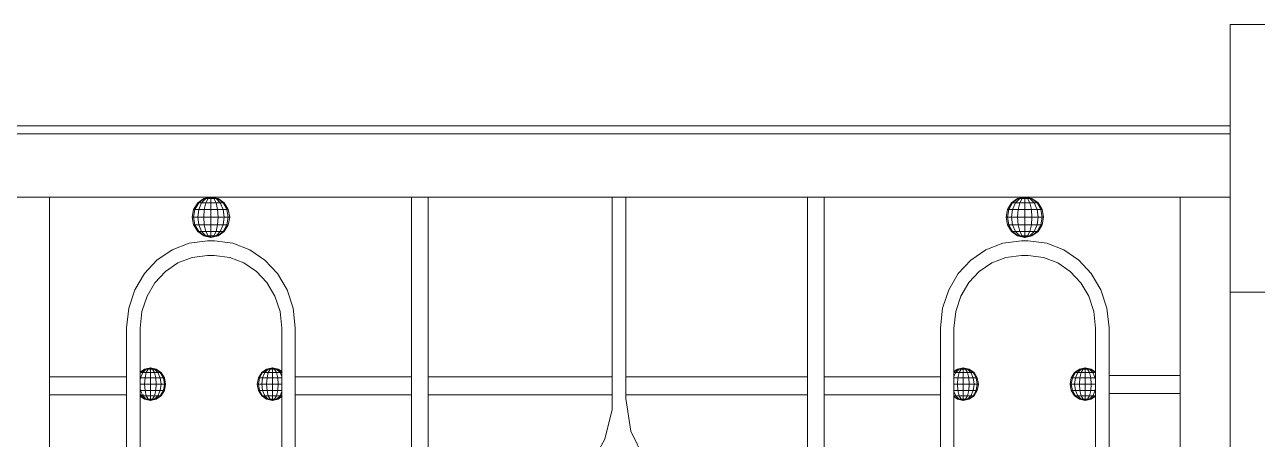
# Model space of a CAD drawing. Header units: millimetres. Extents: x 1832547 to 2001569, y -558009 to -417808.
# Drawn here: x 1984076 to 1984767, y -522876 to -522644 of the extents above; entities that cross this region are included whole.
import ezdxf

# ---------------------------------------------------------------- set-up
doc = ezdxf.new("R2010")
doc.units = ezdxf.units.MM
doc.header["$MEASUREMENT"] = 0
doc.layers.add('CA.thay 145', color=145, linetype='CONTINUOUS', lineweight=18)
doc.layers.add('CA_manh 08', color=8, linetype='CONTINUOUS', lineweight=9)

# ---------------------------------------------------------------- blocks, each defined once
blk = doc.blocks.new('f34t43')
at = {"layer": 'CA.thay 145'}
for p, q in [((1919494.85, -524712.65), (1919494.85, -524562.65)), ((1919914.85, -524562.65), (1919494.85, -524562.65)), ((1919494.85, -524712.65), (1919524.85, -524712.65))]:
    blk.add_line(p, q, dxfattribs=at)

msp = doc.modelspace()

# ---------------------------------------------------------------- linework, layer by layer
at = {"layer": 'CA_manh 08'}
for p, q in [((1984751.69, -522700.23), (1983399.41, -522700.23)), ((1984751.69, -522700.23), (1984751.69, -523473.59)), ((1983399.41, -522704.81), (1984751.69, -522704.81)), ((1984061.59, -522740.23), (1984089.51, -522740.23)), ((1984089.51, -522740.23), (1984089.51, -522841)), ((1984180.05, -522740.23), (1984089.51, -522740.23)), ((1984170.33, -522747.2), (1984172.61, -522743.53)), ((1984171.07, -522747.2), (1984173.18, -522743.53)), ((1984172.61, -522743.53), (1984176.02, -522741.09)), ((1984173.18, -522743.53), (1984172.61, -522743.53)), ((1984173.18, -522743.53), (1984176.33, -522741.09)), ((1984174.79, -522743.53), (1984173.18, -522743.53)), ((1984173.18, -522747.2), (1984174.79, -522743.53)), ((1984174.79, -522743.53), (1984177.2, -522741.09)), ((1984177.2, -522743.53), (1984174.79, -522743.53)), ((1984176.02, -522741.09), (1984180.05, -522740.23)), ((1984176.33, -522741.09), (1984176.02, -522741.09)), ((1984176.33, -522741.09), (1984180.05, -522740.23)), ((1984177.2, -522741.09), (1984176.33, -522741.09)), ((1984176.33, -522747.2), (1984177.2, -522743.53)), ((1984177.2, -522741.09), (1984180.05, -522740.23)), ((1984178.51, -522741.09), (1984177.2, -522741.09)), ((1984177.2, -522743.53), (1984178.51, -522741.09)), ((1984180.05, -522743.53), (1984177.2, -522743.53)), ((1984178.51, -522741.09), (1984180.05, -522740.23)), ((1984180.05, -522741.09), (1984178.51, -522741.09)), ((1984180.05, -522740.23), (1984180.05, -522741.09)), ((1984181.59, -522741.09), (1984180.05, -522740.23)), ((1984182.89, -522741.09), (1984180.05, -522740.23)), ((1984183.76, -522741.09), (1984180.05, -522740.23)), ((1984184.07, -522741.09), (1984180.05, -522740.23)), ((1984292.51, -522740.23), (1984180.05, -522740.23)), ((1984180.05, -522741.09), (1984181.59, -522741.09)), ((1984180.05, -522741.09), (1984180.05, -522743.53)), ((1984182.89, -522743.53), (1984180.05, -522743.53)), ((1984180.05, -522743.53), (1984180.05, -522747.2)), ((1984181.59, -522741.09), (1984182.89, -522741.09)), ((1984182.89, -522743.53), (1984181.59, -522741.09)), ((1984182.89, -522741.09), (1984183.76, -522741.09)), ((1984185.3, -522743.53), (1984182.89, -522741.09)), ((1984185.3, -522743.53), (1984182.89, -522743.53)), ((1984183.76, -522747.2), (1984182.89, -522743.53)), ((1984183.76, -522741.09), (1984184.07, -522741.09)), ((1984186.92, -522743.53), (1984183.76, -522741.09)), ((1984187.48, -522743.53), (1984184.07, -522741.09)), ((1984186.92, -522743.53), (1984185.3, -522743.53)), ((1984186.92, -522747.2), (1984185.3, -522743.53)), ((1984187.48, -522743.53), (1984186.92, -522743.53)), ((1984189.02, -522747.2), (1984186.92, -522743.53)), ((1984189.76, -522747.2), (1984187.48, -522743.53)), ((1984301.97, -522740.23), (1984292.51, -522740.23)), ((1984292.51, -522841), (1984292.51, -522740.23)), ((1984301.97, -522740.23), (1984301.97, -522841)), ((1984405.17, -522740.23), (1984301.97, -522740.23)), ((1984405.17, -522740.23), (1984412.74, -522740.23)), ((1984405.17, -522740.23), (1984405.17, -522841)), ((1984514.58, -522740.23), (1984412.74, -522740.23)), ((1984412.74, -522740.23), (1984412.74, -522841)), ((1984514.58, -522740.23), (1984524.04, -522740.23)), ((1984514.58, -522841), (1984514.58, -522740.23)), ((1984636.51, -522740.23), (1984524.04, -522740.23)), ((1984524.04, -522740.23), (1984524.04, -522841)), ((1984626.79, -522747.2), (1984629.07, -522743.53)), ((1984627.53, -522747.2), (1984629.64, -522743.53)), ((1984629.07, -522743.53), (1984632.48, -522741.09)), ((1984629.07, -522743.53), (1984629.64, -522743.53)), ((1984629.64, -522743.53), (1984632.79, -522741.09)), ((1984629.64, -522743.53), (1984631.25, -522743.53)), ((1984629.64, -522747.2), (1984631.25, -522743.53)), ((1984631.25, -522743.53), (1984633.66, -522741.09)), ((1984631.25, -522743.53), (1984633.66, -522743.53)), ((1984632.48, -522741.09), (1984636.51, -522740.23)), ((1984632.48, -522741.09), (1984632.79, -522741.09)), ((1984632.79, -522741.09), (1984636.51, -522740.23)), ((1984632.79, -522741.09), (1984633.66, -522741.09)), ((1984632.79, -522747.2), (1984633.66, -522743.53)), ((1984633.66, -522741.09), (1984636.51, -522740.23)), ((1984633.66, -522741.09), (1984634.97, -522741.09)), ((1984633.66, -522743.53), (1984634.97, -522741.09)), ((1984633.66, -522743.53), (1984636.51, -522743.53)), ((1984634.97, -522741.09), (1984636.51, -522740.23)), ((1984634.97, -522741.09), (1984636.51, -522741.09)), ((1984636.51, -522740.23), (1984636.51, -522741.09)), ((1984638.05, -522741.09), (1984636.51, -522740.23)), ((1984639.35, -522741.09), (1984636.51, -522740.23)), ((1984640.22, -522741.09), (1984636.51, -522740.23)), ((1984640.53, -522741.09), (1984636.51, -522740.23)), ((1984723.76, -522740.23), (1984636.51, -522740.23)), ((1984636.51, -522741.09), (1984638.05, -522741.09)), ((1984636.51, -522741.09), (1984636.51, -522743.53)), ((1984636.51, -522743.53), (1984639.35, -522743.53)), ((1984636.51, -522743.53), (1984636.51, -522747.2)), ((1984638.05, -522741.09), (1984639.35, -522741.09)), ((1984639.35, -522743.53), (1984638.05, -522741.09)), ((1984639.35, -522741.09), (1984640.22, -522741.09)), ((1984641.76, -522743.53), (1984639.35, -522741.09)), ((1984639.35, -522743.53), (1984641.76, -522743.53)), ((1984640.22, -522747.2), (1984639.35, -522743.53)), ((1984640.22, -522741.09), (1984640.53, -522741.09)), ((1984643.38, -522743.53), (1984640.22, -522741.09)), ((1984643.94, -522743.53), (1984640.53, -522741.09)), ((1984641.76, -522743.53), (1984643.38, -522743.53)), ((1984643.38, -522747.2), (1984641.76, -522743.53)), ((1984643.38, -522743.53), (1984643.94, -522743.53)), ((1984645.48, -522747.2), (1984643.38, -522743.53)), ((1984646.22, -522747.2), (1984643.94, -522743.53)), ((1984723.76, -522840.23), (1984723.76, -522740.23)), ((1984751.69, -522740.23), (1984723.76, -522740.23)), ((1984169.53, -522751.52), (1984170.33, -522747.2)), ((1984170.33, -522751.52), (1984169.53, -522751.52)), ((1984170.33, -522755.84), (1984169.53, -522751.52)), ((1984171.07, -522747.2), (1984170.33, -522747.2)), ((1984170.33, -522751.52), (1984171.07, -522747.2)), ((1984172.61, -522751.52), (1984170.33, -522751.52)), ((1984171.07, -522755.84), (1984170.33, -522751.52)), ((1984173.18, -522747.2), (1984171.07, -522747.2)), ((1984172.61, -522751.52), (1984173.18, -522747.2)), ((1984176.02, -522751.52), (1984172.61, -522751.52)), ((1984173.18, -522755.84), (1984172.61, -522751.52)), ((1984176.33, -522747.2), (1984173.18, -522747.2)), ((1984176.02, -522751.52), (1984176.33, -522747.2)), ((1984180.05, -522751.52), (1984176.02, -522751.52)), ((1984176.33, -522755.84), (1984176.02, -522751.52)), ((1984180.05, -522747.2), (1984176.33, -522747.2)), ((1984183.76, -522747.2), (1984180.05, -522747.2)), ((1984180.05, -522747.2), (1984180.05, -522751.52)), ((1984184.07, -522751.52), (1984180.05, -522751.52)), ((1984180.05, -522751.52), (1984180.05, -522755.84)), ((1984186.92, -522747.2), (1984183.76, -522747.2)), ((1984184.07, -522751.52), (1984183.76, -522747.2)), ((1984183.76, -522755.84), (1984184.07, -522751.52)), ((1984187.48, -522751.52), (1984184.07, -522751.52)), ((1984189.02, -522747.2), (1984186.92, -522747.2)), ((1984187.48, -522751.52), (1984186.92, -522747.2)), ((1984186.92, -522755.84), (1984187.48, -522751.52)), ((1984189.76, -522751.52), (1984187.48, -522751.52)), ((1984189.76, -522747.2), (1984189.02, -522747.2)), ((1984189.76, -522751.52), (1984189.02, -522747.2)), ((1984189.02, -522755.84), (1984189.76, -522751.52)), ((1984190.56, -522751.52), (1984189.76, -522747.2)), ((1984190.56, -522751.52), (1984189.76, -522751.52)), ((1984189.76, -522755.84), (1984190.56, -522751.52)), ((1984625.99, -522751.52), (1984626.79, -522747.2)), ((1984625.99, -522751.52), (1984626.79, -522751.52)), ((1984626.79, -522755.84), (1984625.99, -522751.52)), ((1984626.79, -522747.2), (1984627.53, -522747.2)), ((1984626.79, -522751.52), (1984627.53, -522747.2)), ((1984626.79, -522751.52), (1984629.07, -522751.52)), ((1984627.53, -522755.84), (1984626.79, -522751.52)), ((1984627.53, -522747.2), (1984629.64, -522747.2)), ((1984629.07, -522751.52), (1984629.64, -522747.2)), ((1984629.07, -522751.52), (1984632.48, -522751.52)), ((1984629.64, -522755.84), (1984629.07, -522751.52)), ((1984629.64, -522747.2), (1984632.79, -522747.2)), ((1984632.48, -522751.52), (1984632.79, -522747.2)), ((1984632.48, -522751.52), (1984636.51, -522751.52)), ((1984632.79, -522755.84), (1984632.48, -522751.52)), ((1984632.79, -522747.2), (1984636.51, -522747.2)), ((1984636.51, -522747.2), (1984640.22, -522747.2)), ((1984636.51, -522747.2), (1984636.51, -522751.52)), ((1984636.51, -522751.52), (1984640.53, -522751.52)), ((1984636.51, -522751.52), (1984636.51, -522755.84)), ((1984640.22, -522747.2), (1984643.38, -522747.2)), ((1984640.53, -522751.52), (1984640.22, -522747.2)), ((1984640.22, -522755.84), (1984640.53, -522751.52)), ((1984640.53, -522751.52), (1984643.94, -522751.52)), ((1984643.38, -522747.2), (1984645.48, -522747.2)), ((1984643.94, -522751.52), (1984643.38, -522747.2)), ((1984643.38, -522755.84), (1984643.94, -522751.52)), ((1984643.94, -522751.52), (1984646.22, -522751.52)), ((1984645.48, -522747.2), (1984646.22, -522747.2)), ((1984646.22, -522751.52), (1984645.48, -522747.2)), ((1984645.48, -522755.84), (1984646.22, -522751.52)), ((1984647.02, -522751.52), (1984646.22, -522747.2)), ((1984646.22, -522751.52), (1984647.02, -522751.52)), ((1984646.22, -522755.84), (1984647.02, -522751.52)), ((1984171.07, -522755.84), (1984170.33, -522755.84)), ((1984172.61, -522759.51), (1984170.33, -522755.84)), ((1984173.18, -522755.84), (1984171.07, -522755.84)), ((1984173.18, -522759.51), (1984171.07, -522755.84)), ((1984176.33, -522755.84), (1984173.18, -522755.84)), ((1984174.79, -522759.51), (1984173.18, -522755.84)), ((1984180.05, -522755.84), (1984176.33, -522755.84)), ((1984177.2, -522759.51), (1984176.33, -522755.84)), ((1984183.76, -522755.84), (1984180.05, -522755.84)), ((1984180.05, -522755.84), (1984180.05, -522759.51)), ((1984182.89, -522759.51), (1984183.76, -522755.84)), ((1984186.92, -522755.84), (1984183.76, -522755.84)), ((1984185.3, -522759.51), (1984186.92, -522755.84)), ((1984189.02, -522755.84), (1984186.92, -522755.84)), ((1984186.92, -522759.51), (1984189.02, -522755.84)), ((1984187.48, -522759.51), (1984189.76, -522755.84)), ((1984189.76, -522755.84), (1984189.02, -522755.84)), ((1984626.79, -522755.84), (1984627.53, -522755.84)), ((1984629.07, -522759.51), (1984626.79, -522755.84)), ((1984627.53, -522755.84), (1984629.64, -522755.84)), ((1984629.64, -522759.51), (1984627.53, -522755.84)), ((1984629.64, -522755.84), (1984632.79, -522755.84)), ((1984631.25, -522759.51), (1984629.64, -522755.84)), ((1984632.79, -522755.84), (1984636.51, -522755.84)), ((1984633.66, -522759.51), (1984632.79, -522755.84)), ((1984636.51, -522755.84), (1984640.22, -522755.84)), ((1984636.51, -522755.84), (1984636.51, -522759.51)), ((1984639.35, -522759.51), (1984640.22, -522755.84)), ((1984640.22, -522755.84), (1984643.38, -522755.84)), ((1984641.76, -522759.51), (1984643.38, -522755.84)), ((1984643.38, -522755.84), (1984645.48, -522755.84)), ((1984643.38, -522759.51), (1984645.48, -522755.84)), ((1984643.94, -522759.51), (1984646.22, -522755.84)), ((1984645.48, -522755.84), (1984646.22, -522755.84)), ((1984167.76, -522766.14), (1984158.2, -522769.81)), ((1984178.16, -522764.85), (1984167.76, -522766.14)), ((1984173.18, -522759.51), (1984172.61, -522759.51)), ((1984176.02, -522761.96), (1984172.61, -522759.51)), ((1984174.79, -522759.51), (1984173.18, -522759.51)), ((1984176.33, -522761.96), (1984173.18, -522759.51)), ((1984177.2, -522759.51), (1984174.79, -522759.51)), ((1984177.2, -522761.96), (1984174.79, -522759.51)), ((1984176.33, -522761.96), (1984176.02, -522761.96)), ((1984180.05, -522762.82), (1984176.02, -522761.96)), ((1984177.2, -522761.96), (1984176.33, -522761.96)), ((1984180.05, -522762.82), (1984176.33, -522761.96)), ((1984180.05, -522759.51), (1984177.2, -522759.51)), ((1984178.51, -522761.96), (1984177.2, -522759.51)), ((1984178.51, -522761.96), (1984177.2, -522761.96)), ((1984180.05, -522762.82), (1984177.2, -522761.96)), ((1984181.94, -522764.85), (1984178.16, -522764.85)), ((1984180.05, -522761.96), (1984178.51, -522761.96)), ((1984180.05, -522762.82), (1984178.51, -522761.96)), ((1984182.89, -522759.51), (1984180.05, -522759.51)), ((1984180.05, -522759.51), (1984180.05, -522761.96)), ((1984181.59, -522761.96), (1984180.05, -522761.96)), ((1984180.05, -522761.96), (1984180.05, -522762.82)), ((1984180.05, -522762.82), (1984184.07, -522761.96)), ((1984180.05, -522762.82), (1984183.76, -522761.96)), ((1984180.05, -522762.82), (1984182.89, -522761.96)), ((1984180.05, -522762.82), (1984181.59, -522761.96)), ((1984181.59, -522761.96), (1984182.89, -522759.51)), ((1984182.89, -522761.96), (1984181.59, -522761.96)), ((1984192.35, -522766.14), (1984181.94, -522764.85)), ((1984185.3, -522759.51), (1984182.89, -522759.51)), ((1984182.89, -522761.96), (1984185.3, -522759.51)), ((1984183.76, -522761.96), (1984182.89, -522761.96)), ((1984183.76, -522761.96), (1984186.92, -522759.51)), ((1984183.76, -522761.96), (1984184.07, -522761.96)), ((1984184.07, -522761.96), (1984187.48, -522759.51)), ((1984186.92, -522759.51), (1984185.3, -522759.51)), ((1984187.48, -522759.51), (1984186.92, -522759.51)), ((1984201.9, -522769.81), (1984192.35, -522766.14)), ((1984614.65, -522769.81), (1984624.21, -522766.14)), ((1984624.21, -522766.14), (1984634.61, -522764.85)), ((1984629.64, -522759.51), (1984629.07, -522759.51)), ((1984632.48, -522761.96), (1984629.07, -522759.51)), ((1984629.64, -522759.51), (1984631.25, -522759.51)), ((1984632.79, -522761.96), (1984629.64, -522759.51)), ((1984631.25, -522759.51), (1984633.66, -522759.51)), ((1984633.66, -522761.96), (1984631.25, -522759.51)), ((1984632.48, -522761.96), (1984632.79, -522761.96)), ((1984636.51, -522762.82), (1984632.48, -522761.96)), ((1984632.79, -522761.96), (1984633.66, -522761.96)), ((1984636.51, -522762.82), (1984632.79, -522761.96)), ((1984633.66, -522759.51), (1984636.51, -522759.51)), ((1984634.97, -522761.96), (1984633.66, -522759.51)), ((1984633.66, -522761.96), (1984634.97, -522761.96)), ((1984636.51, -522762.82), (1984633.66, -522761.96)), ((1984634.61, -522764.85), (1984638.39, -522764.85)), ((1984634.97, -522761.96), (1984636.51, -522761.96)), ((1984636.51, -522762.82), (1984634.97, -522761.96)), ((1984636.51, -522759.51), (1984639.35, -522759.51)), ((1984636.51, -522759.51), (1984636.51, -522761.96)), ((1984636.51, -522761.96), (1984638.05, -522761.96)), ((1984636.51, -522762.82), (1984638.05, -522761.96)), ((1984636.51, -522761.96), (1984636.51, -522762.82)), ((1984636.51, -522762.82), (1984639.35, -522761.96)), ((1984636.51, -522762.82), (1984640.22, -522761.96)), ((1984636.51, -522762.82), (1984640.53, -522761.96)), ((1984638.05, -522761.96), (1984639.35, -522759.51)), ((1984638.05, -522761.96), (1984639.35, -522761.96)), ((1984638.39, -522764.85), (1984648.79, -522766.14)), ((1984639.35, -522759.51), (1984641.76, -522759.51)), ((1984639.35, -522761.96), (1984641.76, -522759.51)), ((1984639.35, -522761.96), (1984640.22, -522761.96)), ((1984640.22, -522761.96), (1984643.38, -522759.51)), ((1984640.22, -522761.96), (1984640.53, -522761.96)), ((1984640.53, -522761.96), (1984643.94, -522759.51)), ((1984641.76, -522759.51), (1984643.38, -522759.51)), ((1984643.38, -522759.51), (1984643.94, -522759.51)), ((1984648.79, -522766.14), (1984658.35, -522769.81)), ((1984158.2, -522769.81), (1984149.77, -522775.57)), ((1984169.51, -522774.06), (1984178.19, -522772.98)), ((1984178.19, -522772.98), (1984181.91, -522772.98)), ((1984181.91, -522772.98), (1984190.59, -522774.06)), ((1984210.33, -522775.57), (1984201.9, -522769.81)), ((1984606.22, -522775.57), (1984614.65, -522769.81)), ((1984634.64, -522772.98), (1984625.97, -522774.06)), ((1984638.36, -522772.98), (1984634.64, -522772.98)), ((1984647.04, -522774.06), (1984638.36, -522772.98)), ((1984658.35, -522769.81), (1984666.78, -522775.57)), ((1984149.77, -522775.57), (1984142.74, -522783.13)), ((1984154.51, -522781.92), (1984161.54, -522777.12)), ((1984161.54, -522777.12), (1984169.51, -522774.06)), ((1984190.59, -522774.06), (1984198.55, -522777.12)), ((1984198.55, -522777.12), (1984205.58, -522781.92)), ((1984217.36, -522783.13), (1984210.33, -522775.57)), ((1984599.19, -522783.13), (1984606.22, -522775.57)), ((1984618, -522777.12), (1984610.97, -522781.92)), ((1984625.97, -522774.06), (1984618, -522777.12)), ((1984655.01, -522777.12), (1984647.04, -522774.06)), ((1984662.04, -522781.92), (1984655.01, -522777.12)), ((1984666.78, -522775.57), (1984673.81, -522783.13)), ((1984142.74, -522783.13), (1984137.38, -522792.18)), ((1984148.65, -522788.23), (1984154.51, -522781.92)), ((1984205.58, -522781.92), (1984211.45, -522788.22)), ((1984222.72, -522792.18), (1984217.36, -522783.13)), ((1984593.83, -522792.18), (1984599.19, -522783.13)), ((1984610.97, -522781.92), (1984605.1, -522788.22)), ((1984667.9, -522788.23), (1984662.04, -522781.92)), ((1984673.81, -522783.13), (1984679.17, -522792.18)), ((1984137.38, -522792.18), (1984133.96, -522802.45)), ((1984144.18, -522795.78), (1984148.65, -522788.23)), ((1984211.45, -522788.22), (1984215.92, -522795.77)), ((1984226.14, -522802.45), (1984222.72, -522792.18)), ((1984590.41, -522802.45), (1984593.83, -522792.18)), ((1984605.1, -522788.22), (1984600.63, -522795.77)), ((1984672.38, -522795.78), (1984667.9, -522788.23)), ((1984679.17, -522792.18), (1984682.59, -522802.45)), ((1984141.33, -522804.34), (1984144.18, -522795.78)), ((1984215.92, -522795.77), (1984218.78, -522804.33)), ((1984600.63, -522795.77), (1984597.78, -522804.33)), ((1984675.23, -522804.34), (1984672.38, -522795.78)), ((1984133.96, -522802.45), (1984132.76, -522813.62)), ((1984140.33, -522813.65), (1984141.33, -522804.34)), ((1984218.78, -522804.33), (1984219.78, -522813.65)), ((1984227.34, -522813.62), (1984226.14, -522802.45)), ((1984589.21, -522813.62), (1984590.41, -522802.45)), ((1984597.78, -522804.33), (1984596.77, -522813.65)), ((1984676.23, -522813.65), (1984675.23, -522804.34)), ((1984682.59, -522802.45), (1984683.79, -522813.62)), ((1984132.76, -522841), (1984132.76, -522813.62)), ((1984140.33, -522813.65), (1984140.33, -522838.46)), ((1984219.78, -522838.1), (1984219.78, -522813.65)), ((1984227.34, -522813.62), (1984227.34, -522841)), ((1984589.21, -522841), (1984589.21, -522813.62)), ((1984596.77, -522813.65), (1984596.77, -522838.1)), ((1984676.23, -522838.46), (1984676.23, -522813.65)), ((1984683.79, -522813.62), (1984683.79, -522840.23)), ((1984132.76, -522841), (1984089.51, -522841)), ((1984089.51, -522851.16), (1984089.51, -522841)), ((1984132.76, -522841), (1984132.76, -522851.16)), ((1984140.33, -522838.46), (1984142.82, -522836.67)), ((1984140.33, -522838.65), (1984140.33, -522838.46)), ((1984140.52, -522838.65), (1984140.33, -522838.65)), ((1984140.33, -522838.99), (1984140.52, -522838.65)), ((1984140.33, -522838.99), (1984140.33, -522838.65)), ((1984140.33, -522841), (1984140.33, -522838.99)), ((1984140.44, -522841), (1984140.33, -522841)), ((1984140.33, -522841.62), (1984140.33, -522841)), ((1984140.52, -522841.62), (1984140.33, -522841.62)), ((1984140.33, -522843.09), (1984140.52, -522841.62)), ((1984140.33, -522843.09), (1984140.33, -522841.62)), ((1984140.52, -522838.65), (1984143.07, -522836.67)), ((1984141.82, -522838.65), (1984140.52, -522838.65)), ((1984140.52, -522841.62), (1984141.82, -522838.65)), ((1984143.07, -522841.62), (1984140.52, -522841.62)), ((1984141.82, -522838.65), (1984143.78, -522836.67)), ((1984143.78, -522838.65), (1984141.82, -522838.65)), ((1984142.82, -522836.67), (1984146.08, -522835.97)), ((1984143.07, -522836.67), (1984142.82, -522836.67)), ((1984142.82, -522845.12), (1984143.07, -522841.62)), ((1984143.07, -522836.67), (1984146.08, -522835.97)), ((1984143.78, -522836.67), (1984143.07, -522836.67)), ((1984143.07, -522841.62), (1984143.78, -522838.65)), ((1984146.08, -522841.62), (1984143.07, -522841.62)), ((1984143.78, -522836.67), (1984146.08, -522835.97)), ((1984144.83, -522836.67), (1984143.78, -522836.67)), ((1984143.78, -522838.65), (1984144.83, -522836.67)), ((1984146.08, -522838.65), (1984143.78, -522838.65)), ((1984144.83, -522836.67), (1984146.08, -522835.97)), ((1984146.08, -522836.67), (1984144.83, -522836.67)), ((1984146.08, -522835.97), (1984146.08, -522836.67)), ((1984147.33, -522836.67), (1984146.08, -522835.97)), ((1984149.34, -522836.67), (1984146.08, -522835.97)), ((1984149.09, -522836.67), (1984146.08, -522835.97)), ((1984148.38, -522836.67), (1984146.08, -522835.97)), ((1984146.08, -522836.67), (1984147.33, -522836.67)), ((1984146.08, -522836.67), (1984146.08, -522838.65)), ((1984148.38, -522838.65), (1984146.08, -522838.65)), ((1984146.08, -522838.65), (1984146.08, -522841.62)), ((1984149.09, -522841.62), (1984146.08, -522841.62)), ((1984146.08, -522841.62), (1984146.08, -522845.12)), ((1984148.38, -522836.67), (1984147.33, -522836.67)), ((1984148.38, -522838.65), (1984147.33, -522836.67)), ((1984149.09, -522836.67), (1984148.38, -522836.67)), ((1984150.34, -522838.65), (1984148.38, -522836.67)), ((1984150.34, -522838.65), (1984148.38, -522838.65)), ((1984149.09, -522841.62), (1984148.38, -522838.65)), ((1984149.34, -522836.67), (1984149.09, -522836.67)), ((1984151.64, -522838.65), (1984149.09, -522836.67)), ((1984151.64, -522841.62), (1984149.09, -522841.62)), ((1984149.34, -522845.12), (1984149.09, -522841.62)), ((1984152.1, -522838.65), (1984149.34, -522836.67)), ((1984151.64, -522838.65), (1984150.34, -522838.65)), ((1984151.64, -522841.62), (1984150.34, -522838.65)), ((1984151.64, -522838.65), (1984152.1, -522838.65)), ((1984153.35, -522841.62), (1984151.64, -522838.65)), ((1984153.35, -522841.62), (1984151.64, -522841.62)), ((1984152.1, -522845.12), (1984151.64, -522841.62)), ((1984153.94, -522841.62), (1984152.1, -522838.65)), ((1984153.94, -522841.62), (1984153.35, -522841.62)), ((1984153.94, -522845.12), (1984153.35, -522841.62)), ((1984154.59, -522845.12), (1984153.94, -522841.62)), ((1984206.01, -522845.12), (1984206.66, -522841.62)), ((1984206.66, -522841.62), (1984208.5, -522838.65)), ((1984207.26, -522841.62), (1984206.66, -522841.62)), ((1984206.66, -522845.12), (1984207.26, -522841.62)), ((1984207.26, -522841.62), (1984208.96, -522838.65)), ((1984208.96, -522841.62), (1984207.26, -522841.62)), ((1984208.5, -522838.65), (1984211.27, -522836.67)), ((1984208.96, -522838.65), (1984208.5, -522838.65)), ((1984208.5, -522845.12), (1984208.96, -522841.62)), ((1984208.96, -522838.65), (1984211.51, -522836.67)), ((1984210.27, -522838.65), (1984208.96, -522838.65)), ((1984208.96, -522841.62), (1984210.27, -522838.65)), ((1984211.51, -522841.62), (1984208.96, -522841.62)), ((1984210.27, -522838.65), (1984212.22, -522836.67)), ((1984212.22, -522838.65), (1984210.27, -522838.65)), ((1984211.27, -522836.67), (1984214.52, -522835.97)), ((1984211.51, -522836.67), (1984211.27, -522836.67)), ((1984211.27, -522845.12), (1984211.51, -522841.62)), ((1984211.51, -522836.67), (1984214.52, -522835.97)), ((1984212.22, -522836.67), (1984211.51, -522836.67)), ((1984211.51, -522841.62), (1984212.22, -522838.65)), ((1984214.52, -522841.62), (1984211.51, -522841.62)), ((1984212.22, -522836.67), (1984214.52, -522835.97)), ((1984213.28, -522836.67), (1984212.22, -522836.67)), ((1984212.22, -522838.65), (1984213.28, -522836.67)), ((1984214.52, -522838.65), (1984212.22, -522838.65)), ((1984213.28, -522836.67), (1984214.52, -522835.97)), ((1984214.52, -522836.67), (1984213.28, -522836.67)), ((1984214.52, -522835.97), (1984214.52, -522836.67)), ((1984215.77, -522836.67), (1984214.52, -522835.97)), ((1984217.78, -522836.67), (1984214.52, -522835.97)), ((1984217.53, -522836.67), (1984214.52, -522835.97)), ((1984216.83, -522836.67), (1984214.52, -522835.97)), ((1984214.52, -522836.67), (1984215.77, -522836.67)), ((1984214.52, -522836.67), (1984214.52, -522838.65)), ((1984216.83, -522838.65), (1984214.52, -522838.65)), ((1984214.52, -522838.65), (1984214.52, -522841.62)), ((1984217.53, -522841.62), (1984214.52, -522841.62)), ((1984214.52, -522841.62), (1984214.52, -522845.12)), ((1984216.83, -522836.67), (1984215.77, -522836.67)), ((1984216.83, -522838.65), (1984215.77, -522836.67)), ((1984217.53, -522836.67), (1984216.83, -522836.67)), ((1984218.78, -522838.65), (1984216.83, -522836.67)), ((1984218.78, -522838.65), (1984216.83, -522838.65)), ((1984217.53, -522841.62), (1984216.83, -522838.65)), ((1984217.78, -522836.67), (1984217.53, -522836.67)), ((1984219.78, -522838.41), (1984217.53, -522836.67)), ((1984219.78, -522841.62), (1984217.53, -522841.62)), ((1984217.78, -522845.12), (1984217.53, -522841.62)), ((1984219.78, -522838.1), (1984217.78, -522836.67)), ((1984219.78, -522838.65), (1984218.78, -522838.65)), ((1984219.78, -522840.92), (1984218.78, -522838.65)), ((1984219.78, -522838.41), (1984219.78, -522838.1)), ((1984219.78, -522838.41), (1984219.78, -522838.65)), ((1984219.78, -522838.65), (1984219.78, -522840.92)), ((1984219.78, -522840.92), (1984219.78, -522841.62)), ((1984219.78, -522841.62), (1984219.78, -522845.12)), ((1984292.51, -522841), (1984227.34, -522841)), ((1984227.34, -522841), (1984227.34, -522851.16)), ((1984292.51, -522841), (1984292.51, -522851.16)), ((1984405.17, -522841), (1984301.97, -522841)), ((1984301.97, -522851.16), (1984301.97, -522841)), ((1984405.17, -522851.16), (1984405.17, -522841)), ((1984514.58, -522841), (1984412.74, -522841)), ((1984412.74, -522841), (1984412.74, -522851.16)), ((1984514.58, -522851.16), (1984514.58, -522841)), ((1984589.21, -522841), (1984524.04, -522841)), ((1984524.04, -522841), (1984524.04, -522851.16)), ((1984589.21, -522851.16), (1984589.21, -522841)), ((1984596.77, -522838.41), (1984599.02, -522836.67)), ((1984596.77, -522838.1), (1984598.77, -522836.67)), ((1984596.77, -522838.1), (1984596.77, -522838.41)), ((1984596.77, -522838.41), (1984596.77, -522838.65)), ((1984596.77, -522838.65), (1984597.77, -522838.65)), ((1984596.77, -522840.92), (1984597.77, -522838.65)), ((1984596.77, -522838.65), (1984596.77, -522840.92)), ((1984596.77, -522840.92), (1984596.77, -522841.62)), ((1984596.77, -522841.62), (1984599.02, -522841.62)), ((1984596.77, -522841.62), (1984596.77, -522845.12)), ((1984597.77, -522838.65), (1984599.72, -522836.67)), ((1984597.77, -522838.65), (1984599.72, -522838.65)), ((1984598.77, -522836.67), (1984602.03, -522835.97)), ((1984599.02, -522836.67), (1984598.77, -522836.67)), ((1984598.77, -522845.12), (1984599.02, -522841.62)), ((1984599.02, -522836.67), (1984602.03, -522835.97)), ((1984599.02, -522836.67), (1984599.72, -522836.67)), ((1984599.02, -522841.62), (1984599.72, -522838.65)), ((1984599.02, -522841.62), (1984602.03, -522841.62)), ((1984599.72, -522836.67), (1984602.03, -522835.97)), ((1984599.72, -522836.67), (1984600.78, -522836.67)), ((1984599.72, -522838.65), (1984600.78, -522836.67)), ((1984599.72, -522838.65), (1984602.03, -522838.65)), ((1984600.78, -522836.67), (1984602.03, -522835.97)), ((1984600.78, -522836.67), (1984602.03, -522836.67)), ((1984602.03, -522835.97), (1984602.03, -522836.67)), ((1984603.27, -522836.67), (1984602.03, -522835.97)), ((1984604.33, -522836.67), (1984602.03, -522835.97)), ((1984605.04, -522836.67), (1984602.03, -522835.97)), ((1984605.29, -522836.67), (1984602.03, -522835.97)), ((1984602.03, -522836.67), (1984603.27, -522836.67)), ((1984602.03, -522836.67), (1984602.03, -522838.65)), ((1984602.03, -522838.65), (1984604.33, -522838.65)), ((1984602.03, -522838.65), (1984602.03, -522841.62)), ((1984602.03, -522841.62), (1984605.04, -522841.62)), ((1984602.03, -522841.62), (1984602.03, -522845.12)), ((1984603.27, -522836.67), (1984604.33, -522836.67)), ((1984604.33, -522838.65), (1984603.27, -522836.67)), ((1984604.33, -522836.67), (1984605.04, -522836.67)), ((1984606.28, -522838.65), (1984604.33, -522836.67)), ((1984604.33, -522838.65), (1984606.28, -522838.65)), ((1984605.04, -522841.62), (1984604.33, -522838.65)), ((1984605.04, -522836.67), (1984605.29, -522836.67)), ((1984607.59, -522838.65), (1984605.04, -522836.67)), ((1984605.04, -522841.62), (1984607.59, -522841.62)), ((1984605.29, -522845.12), (1984605.04, -522841.62)), ((1984608.05, -522838.65), (1984605.29, -522836.67)), ((1984606.28, -522838.65), (1984607.59, -522838.65)), ((1984607.59, -522841.62), (1984606.28, -522838.65)), ((1984607.59, -522838.65), (1984608.05, -522838.65)), ((1984609.29, -522841.62), (1984607.59, -522838.65)), ((1984607.59, -522841.62), (1984609.29, -522841.62)), ((1984608.05, -522845.12), (1984607.59, -522841.62)), ((1984609.89, -522841.62), (1984608.05, -522838.65)), ((1984609.29, -522841.62), (1984609.89, -522841.62)), ((1984609.89, -522845.12), (1984609.29, -522841.62)), ((1984610.54, -522845.12), (1984609.89, -522841.62)), ((1984661.96, -522845.12), (1984662.61, -522841.62)), ((1984662.61, -522841.62), (1984664.45, -522838.65)), ((1984662.61, -522841.62), (1984663.21, -522841.62)), ((1984662.61, -522845.12), (1984663.21, -522841.62)), ((1984663.21, -522841.62), (1984664.91, -522838.65)), ((1984663.21, -522841.62), (1984664.91, -522841.62)), ((1984664.45, -522838.65), (1984667.21, -522836.67)), ((1984664.45, -522838.65), (1984664.91, -522838.65)), ((1984664.45, -522845.12), (1984664.91, -522841.62)), ((1984664.91, -522838.65), (1984667.46, -522836.67)), ((1984664.91, -522838.65), (1984666.22, -522838.65)), ((1984664.91, -522841.62), (1984666.22, -522838.65)), ((1984664.91, -522841.62), (1984667.46, -522841.62)), ((1984666.22, -522838.65), (1984668.17, -522836.67)), ((1984666.22, -522838.65), (1984668.17, -522838.65)), ((1984667.21, -522836.67), (1984670.47, -522835.97)), ((1984667.46, -522836.67), (1984667.21, -522836.67)), ((1984667.21, -522845.12), (1984667.46, -522841.62)), ((1984667.46, -522836.67), (1984670.47, -522835.97)), ((1984667.46, -522836.67), (1984668.17, -522836.67)), ((1984667.46, -522841.62), (1984668.17, -522838.65)), ((1984667.46, -522841.62), (1984670.47, -522841.62)), ((1984668.17, -522836.67), (1984670.47, -522835.97)), ((1984668.17, -522836.67), (1984669.23, -522836.67)), ((1984668.17, -522838.65), (1984669.23, -522836.67)), ((1984668.17, -522838.65), (1984670.47, -522838.65)), ((1984669.23, -522836.67), (1984670.47, -522835.97)), ((1984669.23, -522836.67), (1984670.47, -522836.67)), ((1984670.47, -522835.97), (1984670.47, -522836.67)), ((1984671.72, -522836.67), (1984670.47, -522835.97)), ((1984672.78, -522836.67), (1984670.47, -522835.97)), ((1984673.48, -522836.67), (1984670.47, -522835.97)), ((1984673.73, -522836.67), (1984670.47, -522835.97)), ((1984670.47, -522836.67), (1984671.72, -522836.67)), ((1984670.47, -522836.67), (1984670.47, -522838.65)), ((1984670.47, -522838.65), (1984672.78, -522838.65)), ((1984670.47, -522838.65), (1984670.47, -522841.62)), ((1984670.47, -522841.62), (1984673.48, -522841.62)), ((1984670.47, -522841.62), (1984670.47, -522845.12)), ((1984671.72, -522836.67), (1984672.78, -522836.67)), ((1984672.78, -522838.65), (1984671.72, -522836.67)), ((1984672.78, -522836.67), (1984673.48, -522836.67)), ((1984674.73, -522838.65), (1984672.78, -522836.67)), ((1984672.78, -522838.65), (1984674.73, -522838.65)), ((1984673.48, -522841.62), (1984672.78, -522838.65)), ((1984673.48, -522836.67), (1984673.73, -522836.67)), ((1984676.03, -522838.65), (1984673.48, -522836.67)), ((1984673.48, -522841.62), (1984676.03, -522841.62)), ((1984673.73, -522845.12), (1984673.48, -522841.62)), ((1984676.23, -522838.46), (1984673.73, -522836.67)), ((1984674.73, -522838.65), (1984676.03, -522838.65)), ((1984676.03, -522841.62), (1984674.73, -522838.65)), ((1984676.03, -522838.65), (1984676.23, -522838.65)), ((1984676.23, -522838.99), (1984676.03, -522838.65)), ((1984676.03, -522841.62), (1984676.23, -522841.62)), ((1984676.23, -522843.09), (1984676.03, -522841.62)), ((1984676.23, -522838.65), (1984676.23, -522838.46)), ((1984676.23, -522838.99), (1984676.23, -522838.65)), ((1984676.23, -522841.62), (1984676.23, -522838.99)), ((1984676.23, -522843.09), (1984676.23, -522841.62)), ((1984723.76, -522840.23), (1984683.79, -522840.23)), ((1984683.79, -522840.23), (1984683.79, -522850.39)), ((1984723.76, -522850.39), (1984723.76, -522840.23)), ((1984140.33, -522845.12), (1984140.33, -522843.09)), ((1984142.82, -522845.12), (1984140.33, -522845.12)), ((1984140.33, -522847.14), (1984140.33, -522845.12)), ((1984140.52, -522848.61), (1984140.33, -522847.14)), ((1984140.33, -522848.61), (1984140.33, -522847.14)), ((1984140.52, -522848.61), (1984140.33, -522848.61)), ((1984140.33, -522851.16), (1984140.33, -522848.61)), ((1984143.07, -522848.61), (1984140.52, -522848.61)), ((1984141.31, -522850.42), (1984140.52, -522848.61)), ((1984146.08, -522845.12), (1984142.82, -522845.12)), ((1984143.07, -522848.61), (1984142.82, -522845.12)), ((1984146.08, -522848.61), (1984143.07, -522848.61)), ((1984143.78, -522851.58), (1984143.07, -522848.61)), ((1984149.34, -522845.12), (1984146.08, -522845.12)), ((1984146.08, -522845.12), (1984146.08, -522848.61)), ((1984149.09, -522848.61), (1984146.08, -522848.61)), ((1984146.08, -522848.61), (1984146.08, -522851.58)), ((1984148.38, -522851.58), (1984149.09, -522848.61)), ((1984149.09, -522848.61), (1984149.34, -522845.12)), ((1984151.64, -522848.61), (1984149.09, -522848.61)), ((1984152.1, -522845.12), (1984149.34, -522845.12)), ((1984150.34, -522851.58), (1984151.64, -522848.61)), ((1984151.64, -522848.61), (1984152.1, -522845.12)), ((1984153.35, -522848.61), (1984151.64, -522848.61)), ((1984151.64, -522851.58), (1984153.35, -522848.61)), ((1984153.94, -522845.12), (1984152.1, -522845.12)), ((1984152.1, -522851.58), (1984153.94, -522848.61)), ((1984153.35, -522848.61), (1984153.94, -522845.12)), ((1984153.94, -522848.61), (1984153.35, -522848.61)), ((1984154.59, -522845.12), (1984153.94, -522845.12)), ((1984153.94, -522848.61), (1984154.59, -522845.12)), ((1984206.66, -522845.12), (1984206.01, -522845.12)), ((1984206.66, -522848.61), (1984206.01, -522845.12)), ((1984208.5, -522845.12), (1984206.66, -522845.12)), ((1984207.26, -522848.61), (1984206.66, -522845.12)), ((1984207.26, -522848.61), (1984206.66, -522848.61)), ((1984208.5, -522851.58), (1984206.66, -522848.61)), ((1984208.96, -522848.61), (1984207.26, -522848.61)), ((1984208.96, -522851.58), (1984207.26, -522848.61)), ((1984211.27, -522845.12), (1984208.5, -522845.12)), ((1984208.96, -522848.61), (1984208.5, -522845.12)), ((1984211.51, -522848.61), (1984208.96, -522848.61)), ((1984210.27, -522851.58), (1984208.96, -522848.61)), ((1984214.52, -522845.12), (1984211.27, -522845.12)), ((1984211.51, -522848.61), (1984211.27, -522845.12)), ((1984214.52, -522848.61), (1984211.51, -522848.61)), ((1984212.22, -522851.58), (1984211.51, -522848.61)), ((1984217.78, -522845.12), (1984214.52, -522845.12)), ((1984214.52, -522845.12), (1984214.52, -522848.61)), ((1984217.53, -522848.61), (1984214.52, -522848.61)), ((1984214.52, -522848.61), (1984214.52, -522851.58)), ((1984216.83, -522851.58), (1984217.53, -522848.61)), ((1984217.53, -522848.61), (1984217.78, -522845.12)), ((1984219.78, -522848.61), (1984217.53, -522848.61)), ((1984219.78, -522845.12), (1984217.78, -522845.12)), ((1984219.78, -522845.12), (1984219.78, -522848.61)), ((1984219.78, -522848.61), (1984219.78, -522849.32)), ((1984596.77, -522845.12), (1984598.77, -522845.12)), ((1984596.77, -522845.12), (1984596.77, -522848.61)), ((1984596.77, -522848.61), (1984599.02, -522848.61)), ((1984596.77, -522848.61), (1984596.77, -522849.32)), ((1984598.77, -522845.12), (1984602.03, -522845.12)), ((1984599.02, -522848.61), (1984598.77, -522845.12)), ((1984599.02, -522848.61), (1984602.03, -522848.61)), ((1984599.72, -522851.58), (1984599.02, -522848.61)), ((1984602.03, -522845.12), (1984605.29, -522845.12)), ((1984602.03, -522845.12), (1984602.03, -522848.61)), ((1984602.03, -522848.61), (1984605.04, -522848.61)), ((1984602.03, -522848.61), (1984602.03, -522851.58)), ((1984604.33, -522851.58), (1984605.04, -522848.61)), ((1984605.04, -522848.61), (1984605.29, -522845.12)), ((1984605.04, -522848.61), (1984607.59, -522848.61)), ((1984605.29, -522845.12), (1984608.05, -522845.12)), ((1984606.28, -522851.58), (1984607.59, -522848.61)), ((1984607.59, -522848.61), (1984608.05, -522845.12)), ((1984607.59, -522848.61), (1984609.29, -522848.61)), ((1984607.59, -522851.58), (1984609.29, -522848.61)), ((1984608.05, -522845.12), (1984609.89, -522845.12)), ((1984608.05, -522851.58), (1984609.89, -522848.61)), ((1984609.29, -522848.61), (1984609.89, -522845.12)), ((1984609.29, -522848.61), (1984609.89, -522848.61)), ((1984609.89, -522845.12), (1984610.54, -522845.12)), ((1984609.89, -522848.61), (1984610.54, -522845.12)), ((1984661.96, -522845.12), (1984662.61, -522845.12)), ((1984662.61, -522848.61), (1984661.96, -522845.12)), ((1984662.61, -522845.12), (1984664.45, -522845.12)), ((1984663.21, -522848.61), (1984662.61, -522845.12)), ((1984662.61, -522848.61), (1984663.21, -522848.61)), ((1984664.45, -522851.58), (1984662.61, -522848.61)), ((1984663.21, -522848.61), (1984664.91, -522848.61)), ((1984664.91, -522851.58), (1984663.21, -522848.61)), ((1984664.45, -522845.12), (1984667.21, -522845.12)), ((1984664.91, -522848.61), (1984664.45, -522845.12)), ((1984664.91, -522848.61), (1984667.46, -522848.61)), ((1984666.22, -522851.58), (1984664.91, -522848.61)), ((1984667.21, -522845.12), (1984670.47, -522845.12)), ((1984667.46, -522848.61), (1984667.21, -522845.12)), ((1984667.46, -522848.61), (1984670.47, -522848.61)), ((1984668.17, -522851.58), (1984667.46, -522848.61)), ((1984670.47, -522845.12), (1984673.73, -522845.12)), ((1984670.47, -522845.12), (1984670.47, -522848.61)), ((1984670.47, -522848.61), (1984673.48, -522848.61)), ((1984670.47, -522848.61), (1984670.47, -522851.58)), ((1984672.78, -522851.58), (1984673.48, -522848.61)), ((1984673.48, -522848.61), (1984673.73, -522845.12)), ((1984673.48, -522848.61), (1984676.03, -522848.61)), ((1984673.73, -522845.12), (1984676.23, -522845.12)), ((1984674.73, -522851.58), (1984676.03, -522848.61)), ((1984676.03, -522848.61), (1984676.23, -522847.14)), ((1984676.03, -522848.61), (1984676.23, -522848.61)), ((1984676.23, -522845.12), (1984676.23, -522843.09)), ((1984676.23, -522847.14), (1984676.23, -522845.12)), ((1984676.23, -522848.61), (1984676.23, -522847.14)), ((1984676.23, -522851.25), (1984676.23, -522848.61)), ((1984089.51, -522851.16), (1984132.76, -522851.16)), ((1984089.51, -522851.16), (1984089.51, -523363.43)), ((1984132.76, -523363.43), (1984132.76, -522851.16)), ((1984140.33, -522851.16), (1984141.64, -522851.16)), ((1984140.33, -522851.25), (1984140.33, -522851.16)), ((1984140.52, -522851.58), (1984140.33, -522851.25)), ((1984140.33, -522851.58), (1984140.33, -522851.25)), ((1984140.52, -522851.58), (1984140.33, -522851.58)), ((1984140.33, -522851.77), (1984140.33, -522851.58)), ((1984140.33, -522851.77), (1984140.33, -523361.66)), ((1984142.82, -522853.56), (1984140.33, -522851.77)), ((1984141.82, -522851.58), (1984140.52, -522851.58)), ((1984143.07, -522853.56), (1984140.52, -522851.58)), ((1984141.82, -522851.58), (1984141.64, -522851.16)), ((1984141.64, -522851.16), (1984142.12, -522851.16)), ((1984143.78, -522851.58), (1984141.82, -522851.58)), ((1984143.78, -522853.56), (1984141.82, -522851.58)), ((1984143.07, -522853.56), (1984142.82, -522853.56)), ((1984146.08, -522854.26), (1984142.82, -522853.56)), ((1984143.78, -522853.56), (1984143.07, -522853.56)), ((1984146.08, -522854.26), (1984143.07, -522853.56)), ((1984146.08, -522851.58), (1984143.78, -522851.58)), ((1984144.83, -522853.56), (1984143.78, -522851.58)), ((1984144.83, -522853.56), (1984143.78, -522853.56)), ((1984146.08, -522854.26), (1984143.78, -522853.56)), ((1984146.08, -522853.56), (1984144.83, -522853.56)), ((1984146.08, -522854.26), (1984144.83, -522853.56)), ((1984148.38, -522851.58), (1984146.08, -522851.58)), ((1984146.08, -522851.58), (1984146.08, -522853.56)), ((1984147.33, -522853.56), (1984146.08, -522853.56)), ((1984146.08, -522853.56), (1984146.08, -522854.26)), ((1984146.08, -522854.26), (1984149.34, -522853.56)), ((1984146.08, -522854.26), (1984149.09, -522853.56)), ((1984146.08, -522854.26), (1984148.38, -522853.56)), ((1984146.08, -522854.26), (1984147.33, -522853.56)), ((1984147.33, -522853.56), (1984148.38, -522851.58)), ((1984148.38, -522853.56), (1984147.33, -522853.56)), ((1984150.34, -522851.58), (1984148.38, -522851.58)), ((1984148.38, -522853.56), (1984150.34, -522851.58)), ((1984149.09, -522853.56), (1984148.38, -522853.56)), ((1984149.09, -522853.56), (1984151.64, -522851.58)), ((1984149.09, -522853.56), (1984149.34, -522853.56)), ((1984149.34, -522853.56), (1984152.1, -522851.58)), ((1984151.64, -522851.58), (1984150.34, -522851.58)), ((1984152.1, -522851.58), (1984151.64, -522851.58)), ((1984208.96, -522851.58), (1984208.5, -522851.58)), ((1984211.27, -522853.56), (1984208.5, -522851.58)), ((1984210.27, -522851.58), (1984208.96, -522851.58)), ((1984211.51, -522853.56), (1984208.96, -522851.58)), ((1984212.22, -522851.58), (1984210.27, -522851.58)), ((1984212.22, -522853.56), (1984210.27, -522851.58)), ((1984211.51, -522853.56), (1984211.27, -522853.56)), ((1984214.52, -522854.26), (1984211.27, -522853.56)), ((1984212.22, -522853.56), (1984211.51, -522853.56)), ((1984214.52, -522854.26), (1984211.51, -522853.56)), ((1984214.52, -522851.58), (1984212.22, -522851.58)), ((1984213.28, -522853.56), (1984212.22, -522851.58)), ((1984213.28, -522853.56), (1984212.22, -522853.56)), ((1984214.52, -522854.26), (1984212.22, -522853.56)), ((1984214.52, -522853.56), (1984213.28, -522853.56)), ((1984214.52, -522854.26), (1984213.28, -522853.56)), ((1984216.83, -522851.58), (1984214.52, -522851.58)), ((1984214.52, -522851.58), (1984214.52, -522853.56)), ((1984215.77, -522853.56), (1984214.52, -522853.56)), ((1984214.52, -522853.56), (1984214.52, -522854.26)), ((1984214.52, -522854.26), (1984217.78, -522853.56)), ((1984214.52, -522854.26), (1984217.53, -522853.56)), ((1984214.52, -522854.26), (1984216.83, -522853.56)), ((1984214.52, -522854.26), (1984215.77, -522853.56)), ((1984215.77, -522853.56), (1984216.83, -522851.58)), ((1984216.83, -522853.56), (1984215.77, -522853.56)), ((1984218.78, -522851.58), (1984216.83, -522851.58)), ((1984216.83, -522853.56), (1984218.78, -522851.58)), ((1984217.53, -522853.56), (1984216.83, -522853.56)), ((1984217.53, -522853.56), (1984219.78, -522851.82)), ((1984217.53, -522853.56), (1984217.78, -522853.56)), ((1984217.78, -522853.56), (1984219.78, -522852.13)), ((1984218.78, -522851.58), (1984219.78, -522849.32)), ((1984219.78, -522851.58), (1984218.78, -522851.58)), ((1984219.78, -522849.32), (1984219.78, -522851.58)), ((1984219.78, -522851.58), (1984219.78, -522851.82)), ((1984219.78, -522852.13), (1984219.78, -522851.82)), ((1984219.78, -523368.32), (1984219.78, -522852.13)), ((1984227.34, -522851.16), (1984227.34, -523363.43)), ((1984227.34, -522851.16), (1984292.51, -522851.16)), ((1984292.51, -523363.43), (1984292.51, -522851.16)), ((1984301.97, -522851.16), (1984405.17, -522851.16)), ((1984301.97, -522851.16), (1984301.97, -523363.43)), ((1984405.17, -522859.32), (1984405.17, -522851.16)), ((1984412.74, -522851.16), (1984514.58, -522851.16)), ((1984412.74, -522851.16), (1984412.74, -522853.15)), ((1984412.74, -522853.15), (1984415.58, -522871.46)), ((1984514.58, -523363.43), (1984514.58, -522851.16)), ((1984524.04, -522851.16), (1984589.21, -522851.16)), ((1984524.04, -522851.16), (1984524.04, -523363.43)), ((1984589.21, -523363.43), (1984589.21, -522851.16)), ((1984597.77, -522851.58), (1984596.77, -522849.32)), ((1984596.77, -522849.32), (1984596.77, -522851.58)), ((1984596.77, -522851.58), (1984597.77, -522851.58)), ((1984596.77, -522851.58), (1984596.77, -522851.82)), ((1984599.02, -522853.56), (1984596.77, -522851.82)), ((1984596.77, -522851.82), (1984596.77, -522852.13)), ((1984598.77, -522853.56), (1984596.77, -522852.13)), ((1984596.77, -522852.13), (1984596.77, -523368.32)), ((1984597.77, -522851.58), (1984599.72, -522851.58)), ((1984599.72, -522853.56), (1984597.77, -522851.58)), ((1984598.77, -522853.56), (1984599.02, -522853.56)), ((1984602.03, -522854.26), (1984598.77, -522853.56)), ((1984599.02, -522853.56), (1984599.72, -522853.56)), ((1984602.03, -522854.26), (1984599.02, -522853.56)), ((1984599.72, -522851.58), (1984602.03, -522851.58)), ((1984600.78, -522853.56), (1984599.72, -522851.58)), ((1984599.72, -522853.56), (1984600.78, -522853.56)), ((1984602.03, -522854.26), (1984599.72, -522853.56)), ((1984600.78, -522853.56), (1984602.03, -522853.56)), ((1984602.03, -522854.26), (1984600.78, -522853.56)), ((1984602.03, -522851.58), (1984604.33, -522851.58)), ((1984602.03, -522851.58), (1984602.03, -522853.56)), ((1984602.03, -522853.56), (1984603.27, -522853.56)), ((1984602.03, -522854.26), (1984603.27, -522853.56)), ((1984602.03, -522853.56), (1984602.03, -522854.26)), ((1984602.03, -522854.26), (1984604.33, -522853.56)), ((1984602.03, -522854.26), (1984605.04, -522853.56)), ((1984602.03, -522854.26), (1984605.29, -522853.56)), ((1984603.27, -522853.56), (1984604.33, -522851.58)), ((1984603.27, -522853.56), (1984604.33, -522853.56)), ((1984604.33, -522851.58), (1984606.28, -522851.58)), ((1984604.33, -522853.56), (1984606.28, -522851.58)), ((1984604.33, -522853.56), (1984605.04, -522853.56)), ((1984605.04, -522853.56), (1984607.59, -522851.58)), ((1984605.04, -522853.56), (1984605.29, -522853.56)), ((1984605.29, -522853.56), (1984608.05, -522851.58)), ((1984606.28, -522851.58), (1984607.59, -522851.58)), ((1984607.59, -522851.58), (1984608.05, -522851.58)), ((1984664.91, -522851.58), (1984664.45, -522851.58)), ((1984667.21, -522853.56), (1984664.45, -522851.58)), ((1984664.91, -522851.58), (1984666.22, -522851.58)), ((1984667.46, -522853.56), (1984664.91, -522851.58)), ((1984666.22, -522851.58), (1984668.17, -522851.58)), ((1984668.17, -522853.56), (1984666.22, -522851.58)), ((1984667.21, -522853.56), (1984667.46, -522853.56)), ((1984670.47, -522854.26), (1984667.21, -522853.56)), ((1984667.46, -522853.56), (1984668.17, -522853.56)), ((1984670.47, -522854.26), (1984667.46, -522853.56)), ((1984668.17, -522851.58), (1984670.47, -522851.58)), ((1984669.23, -522853.56), (1984668.17, -522851.58)), ((1984668.17, -522853.56), (1984669.23, -522853.56)), ((1984670.47, -522854.26), (1984668.17, -522853.56)), ((1984669.23, -522853.56), (1984670.47, -522853.56)), ((1984670.47, -522854.26), (1984669.23, -522853.56)), ((1984670.47, -522851.58), (1984672.78, -522851.58)), ((1984670.47, -522851.58), (1984670.47, -522853.56)), ((1984670.47, -522853.56), (1984671.72, -522853.56)), ((1984670.47, -522854.26), (1984671.72, -522853.56)), ((1984670.47, -522853.56), (1984670.47, -522854.26)), ((1984670.47, -522854.26), (1984672.78, -522853.56)), ((1984670.47, -522854.26), (1984673.48, -522853.56)), ((1984670.47, -522854.26), (1984673.73, -522853.56)), ((1984671.72, -522853.56), (1984672.78, -522851.58)), ((1984671.72, -522853.56), (1984672.78, -522853.56)), ((1984672.78, -522851.58), (1984674.73, -522851.58)), ((1984672.78, -522853.56), (1984674.73, -522851.58)), ((1984672.78, -522853.56), (1984673.48, -522853.56)), ((1984673.48, -522853.56), (1984676.03, -522851.58)), ((1984673.48, -522853.56), (1984673.73, -522853.56)), ((1984673.73, -522853.56), (1984676.23, -522851.77)), ((1984674.73, -522851.58), (1984676.03, -522851.58)), ((1984676.03, -522851.58), (1984676.23, -522851.25)), ((1984676.03, -522851.58), (1984676.23, -522851.58)), ((1984676.23, -522851.58), (1984676.23, -522851.25)), ((1984676.23, -522851.77), (1984676.23, -522851.58)), ((1984676.23, -523361.66), (1984676.23, -522851.77)), ((1984683.79, -522850.39), (1984723.76, -522850.39)), ((1984683.79, -522850.39), (1984683.79, -523363.43)), ((1984723.76, -523363.43), (1984723.76, -522850.39)), ((1984401.02, -522875.94), (1984405.17, -522859.32)), ((1984392.96, -522890.56), (1984401.02, -522875.94)), ((1984415.58, -522871.46), (1984423.17, -522887.25))]:
    msp.add_line(p, q, dxfattribs=at)

# ---------------------------------------------------------------- block references
at = {"layer": 'CA.thay 145'}
msp.add_blockref('f34t43', (65256.84, 1919.07), dxfattribs=at)

doc.saveas('drawing.dxf')
